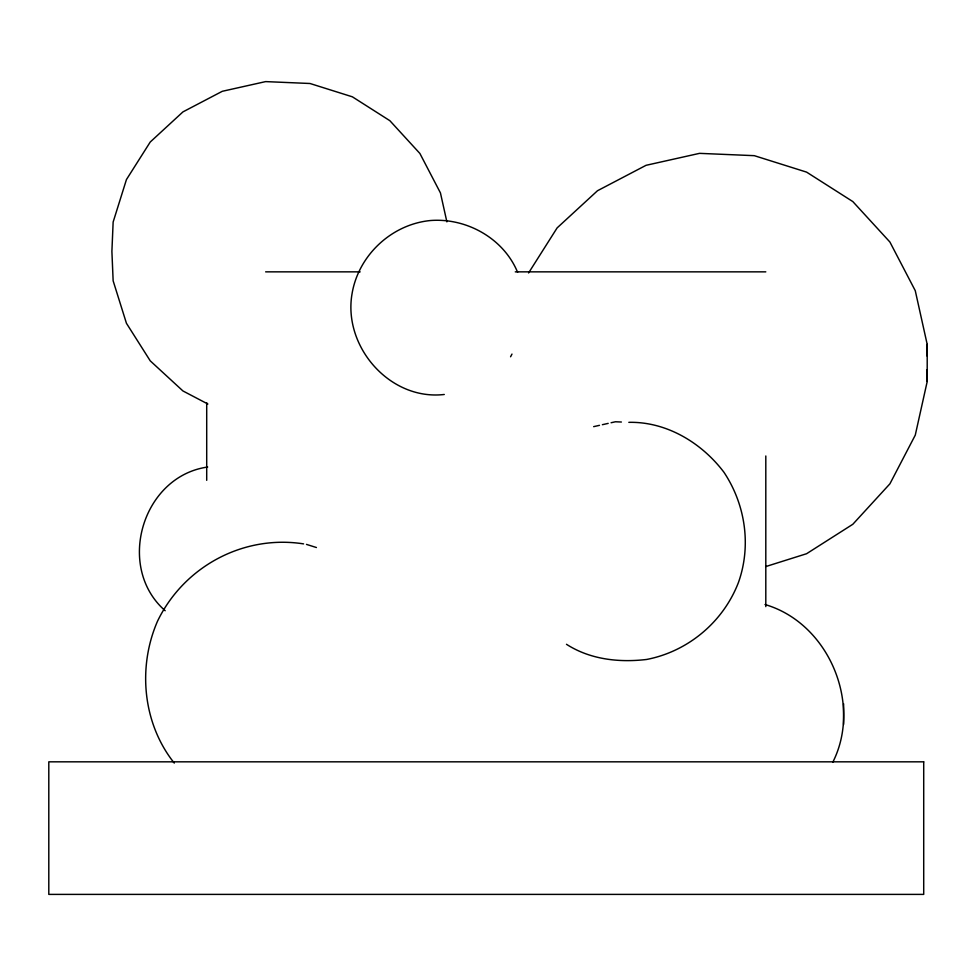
<?xml version="1.0" encoding="UTF-8"?>
<svg xmlns="http://www.w3.org/2000/svg" width="976" height="976" viewBox="0 0 976 976"><rect width="100%" height="100%" fill="white"/><g stroke="black" fill="none" stroke-linecap="round" stroke-linejoin="round"><path stroke-width="1.46" d="M446.886 221.869L440.444 192.919L419.887 153.464L389.851 120.682L352.373 96.819L310.002 83.497L265.643 81.606L222.308 91.293L182.939 111.898L150.243 142.008L126.441 179.572L113.143 222.04L111.898 251.43L113.143 280.82L126.441 323.288L150.243 360.852L182.939 390.961L207.876 404.015M207.681 467.028C142.118 476.251 115.424 567.373 165.188 610.732M303.585 543.888C243.427 534.494 183.915 566.507 157.526 621.175C137.482 667.181 142.667 723.46 174.277 763.098M765.013 604.522C828.612 623.078 862.503 703.574 832.748 762.317M926.712 355.764L927.2 344.418L915.268 290.702L889.905 242.024L852.829 201.581L806.579 172.118L754.302 155.672L699.548 153.354L646.063 165.31L597.495 190.735L557.137 227.884L528.577 272.963M510.57 356.777L511.985 354.081M765.916 566.519L806.579 553.721L852.829 524.271L889.905 483.828L915.268 435.137L927.2 381.531L927.2 344.321M593.664 426.646L599.471 425.341M602.375 424.694L608.182 423.389M611.086 422.742L615.441 421.766L621.395 422.022M444.275 394.475C389.607 400.892 342.222 345.98 352.226 292.763L352.226 292.69C359.083 254.626 392.071 224.163 430.599 220.515C466.687 217.758 503.689 238.461 517.609 272.304M265.643 271.853L360.181 271.853M515.279 271.853L765.806 271.853M628.825 422.34C666.498 421.522 701.732 442.799 723.997 472.335C745.444 504.604 751.483 545.743 738.454 582.452C723.35 621.846 688.104 651.468 646.661 659.459C619.187 662.728 590.163 659.556 566.483 644.294M306.488 544.401L316.419 547.524M926.712 370.075L927.2 381.433M843.606 703.781L843.606 724.436M765.806 455.975L765.806 606.621M206.705 402.722L206.705 480.326M923.711 761.829L48.8 761.829L48.8 894.394L923.711 894.394L923.711 761.829"/></g></svg>
